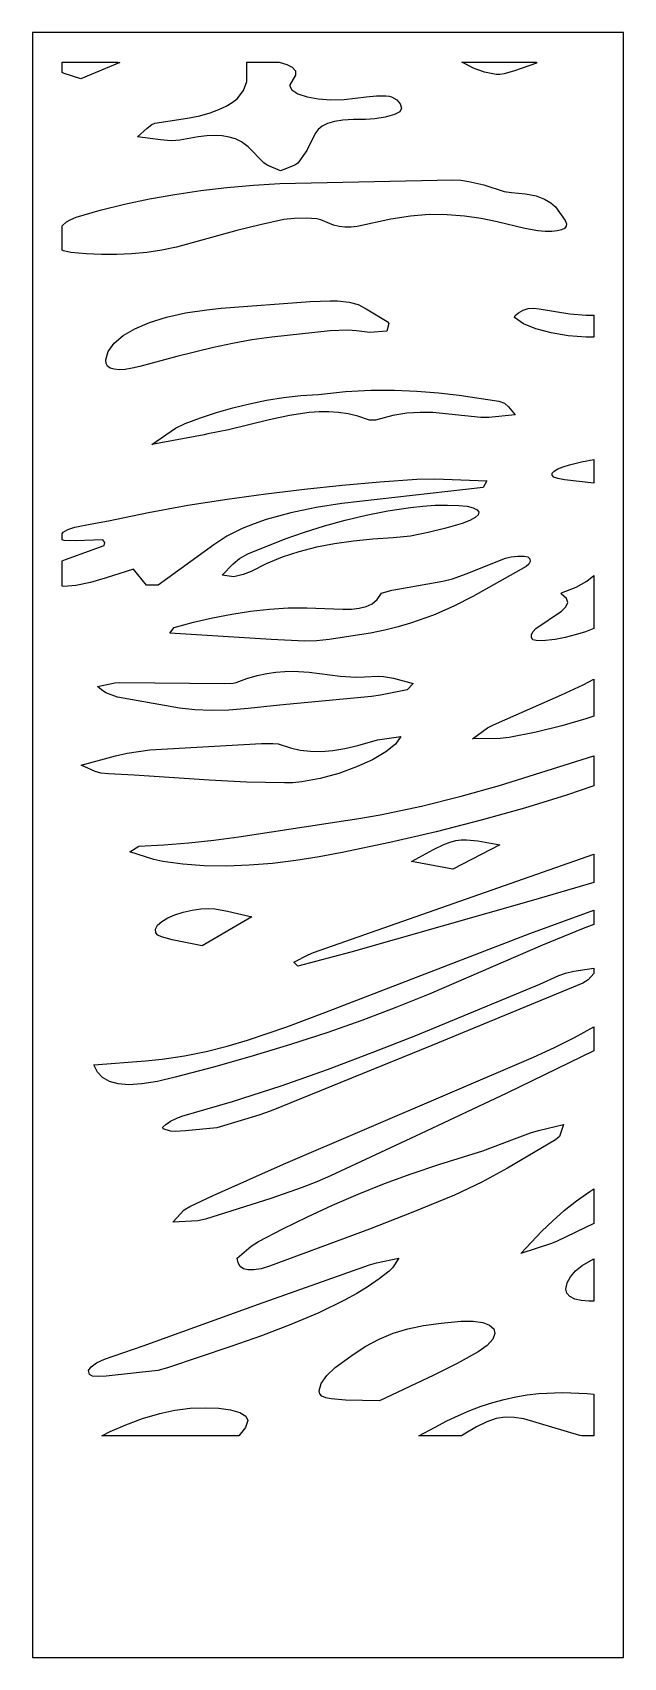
# Model space of a CAD drawing. Extents: x 0 to 400, y 0 to 1100.
import ezdxf

# ---------------------------------------------------------------- set-up
doc = ezdxf.new("R2010")
doc.units = 0
doc.layers.add('CUT', color=1, linetype='Continuous')
doc.layers.add('OUTLINE', color=7, linetype='Continuous')

msp = doc.modelspace()

# ---------------------------------------------------------------- linework, layer by layer
at = {"layer": 'CUT'}
for points in [[(57.8, 1080), (59.1, 1079.7), (32.82, 1068.54), (20.73, 1072.52), (20, 1072.82), (20, 1080)], [(117.93, 1030.03), (112.17, 1029.43), (99.65, 1027.15), (96.92, 1026.79), (93.77, 1026.75), (86.57, 1027.37), (71.17, 1029.34), (77.51, 1035.27), (80.86, 1037.8), (82.72, 1038.64), (104.97, 1041.95), (113.15, 1043.7), (120.17, 1045.64), (126.13, 1047.77), (131.11, 1050.07), (135.18, 1052.53), (138.45, 1055.14), (142.87, 1060.73), (145, 1066.76), (145.08, 1080), (166.98, 1080), (172.17, 1078.35), (175.83, 1076.45), (177.95, 1074.11), (177.98, 1071.14), (173.94, 1064.07), (175.53, 1061.1), (179.67, 1058.55), (185.81, 1056.51), (193.41, 1055.11), (201.93, 1054.42), (210.83, 1054.55), (225.91, 1056.49), (232.86, 1057.07), (239.04, 1057.14), (241.41, 1056.92), (243.05, 1056.49), (246.56, 1054.35), (248.92, 1051.65), (249.72, 1048.84), (248.58, 1046.36), (244.9, 1044.45), (238.77, 1042.7), (231.76, 1041.47), (225.45, 1041.1), (217.15, 1041.16), (210.15, 1040.73), (204.37, 1039.82), (199.7, 1038.46), (196.03, 1036.64), (193.24, 1034.38), (191.24, 1031.7), (185.71, 1020.1), (179.47, 1011.64), (177.55, 1010.23), (167.83, 1006.28), (158.91, 1010.29), (156.63, 1011.78), (146, 1022.71), (141.36, 1026.05), (137.43, 1027.91), (133.11, 1029.2), (128.41, 1029.95), (123.35, 1030.22)], [(341.04, 1080), (341.01, 1079.31), (326.24, 1074.08), (319.34, 1072.01), (316.37, 1071.5), (313.87, 1071.49), (305.95, 1073.12), (298.88, 1075.68), (290.65, 1080)], [(138.28, 966.06), (97.53, 954.77), (87.45, 952.65), (77.33, 951.12), (67.16, 950.14), (56.95, 949.68), (46.69, 949.71), (36.39, 950.21), (26.05, 951.12), (20.95, 952.26), (20, 952.68), (20, 969.24), (22.98, 971.81), (26.01, 973.52), (29.56, 974.91), (45.71, 979.67), (62.27, 983.82), (79.19, 987.4), (96.42, 990.45), (113.91, 992.97), (131.62, 995.02), (149.49, 996.6), (167.48, 997.76), (284.54, 1000.34), (289.98, 1000.04), (295.29, 999.18), (305.4, 996.82), (319.29, 992.4), (324.29, 991.68), (333.67, 990.84), (340.99, 989.33), (346.59, 987.27), (350.81, 984.78), (353.99, 981.96), (360.48, 972.64), (361.4, 970.56), (361.25, 968.81), (360.09, 967.4), (358.01, 966.34), (355.09, 965.64), (351.39, 965.32), (347.01, 965.38), (342.01, 965.84), (333.27, 967.28), (314.5, 971.91), (303.58, 974.14), (292.35, 975.77), (280.7, 976.67), (268.57, 976.71), (255.85, 975.77), (242.46, 973.7), (219.82, 968.64), (215.62, 968.28), (211.5, 968.28), (207.52, 968.69), (203.72, 969.52), (195.16, 973.29), (192.47, 973.8), (185.17, 974.33), (176.99, 974.19), (170.01, 973.37), (154.07, 969.88)], [(127.7, 913.35), (187.94, 917.81), (201.37, 918.36), (206.48, 918.31), (214.39, 917.53), (220.37, 915.79), (225.77, 913.05), (240.15, 904.39), (241.15, 903.1), (239.8, 897.82), (228.34, 896.99), (219.39, 898.13), (213.44, 898.5), (201.43, 898.03), (162.04, 893.81), (148.46, 891.86), (135.35, 889.51), (122.61, 886.8), (97.68, 880.65), (72.66, 873.94), (67.35, 872.69), (62.66, 871.96), (58.62, 871.73), (55.28, 872.03), (52.66, 872.84), (50.82, 874.18), (49.77, 876.03), (49.56, 878.42), (51.24, 884.14), (55.2, 889.63), (61.29, 894.78), (69.35, 899.5), (79.21, 903.71), (90.7, 907.31), (103.65, 910.22), (117.91, 912.37)], [(374.84, 908.67), (380, 908.63), (380, 893.77), (374.82, 893.76), (362.5, 894.74), (350.98, 896.63), (340.76, 899.37), (332.34, 902.85), (326.21, 907), (326.58, 908.33), (328.86, 910.21), (332.13, 912.02), (335.46, 913.11), (339.05, 913.3), (342.98, 912.9), (363.63, 909.66)], [(211.85, 856.89), (228.92, 857.86), (244.99, 857.95), (260.23, 857.32), (274.78, 856.12), (288.77, 854.48), (315.63, 850.5), (319.56, 849.08), (322.2, 846.69), (326.57, 841.27), (308.79, 839.39), (303.42, 839.39), (270.85, 842.71), (262.32, 842.87), (253.4, 842.27), (243.94, 840.68), (232.25, 837.56), (228.06, 837.64), (220.17, 840.19), (213.7, 841.77), (207.18, 842.75), (200.6, 843.19), (193.97, 843.14), (187.3, 842.68), (173.83, 840.72), (160.22, 837.81), (132.66, 831.12), (118.77, 828.36), (116.24, 827.64), (80.71, 821.12), (96.68, 832.09), (103.25, 835.22), (113.79, 839.12), (124.58, 842.71), (135.61, 845.92), (146.85, 848.72), (158.3, 851.06), (169.92, 852.89), (181.72, 854.18), (193.65, 854.88)], [(353.16, 803.11), (355.65, 804.6), (359.12, 806.04), (363.46, 807.38), (371.58, 809.36), (380, 811.05), (380, 795.01), (359.96, 797.23), (355.63, 797.99), (352.9, 799.02), (351.66, 800.25), (351.79, 801.64)], [(192.01, 778.52), (174.84, 774.96), (158.11, 770.32), (149.96, 767.51), (141.98, 764.33), (131.64, 759.09), (122.77, 753.28), (85.1, 725.83), (77.05, 725.95), (68.45, 736.83), (49.11, 730.63), (39.3, 727.8), (29.24, 725.68), (21.22, 725.07), (20, 725.12), (20, 742.29), (22.28, 743.21), (48.44, 752.68), (48.91, 754.85), (47.67, 756.68), (28.93, 755.83), (21.39, 756.08), (20, 756.64), (20, 760.73), (20.67, 761.73), (23.97, 763.56), (28.61, 765.05), (40.05, 767.38), (51.37, 769.46), (78.41, 775.06), (105.21, 779.94), (131.74, 784.17), (158.01, 787.81), (183.99, 790.92), (209.67, 793.55), (235.04, 795.75), (260.09, 797.59), (272.22, 797.94), (307.49, 796.53), (304.94, 791.97), (209.46, 781.26)], [(264.17, 779.4), (272.64, 779.96), (280.89, 780.13), (288.64, 779.9), (294.21, 779.29), (298.31, 778.3), (300.93, 776.97), (302.03, 775.38), (301.6, 773.6), (299.61, 771.69), (296.02, 769.71), (290.79, 767.74), (279.76, 764.44), (267.84, 761.46), (255.73, 759.16), (244.1, 757.93), (230.45, 757.02), (217.24, 755.69), (204.48, 753.88), (192.19, 751.5), (180.37, 748.5), (169.04, 744.81), (158.21, 740.35), (147.89, 735.06), (142.61, 733.17), (136.3, 731.49), (128.34, 732.75), (135.86, 740.35), (140.08, 743.97), (145.64, 747.08), (171.01, 757.21), (184.17, 761.83), (197.67, 766.08), (211.56, 769.92), (225.86, 773.3), (240.59, 776.17), (255.77, 778.49)], [(184.23, 687.93), (161.54, 689.01), (93, 693.49), (95.81, 697.17), (108.91, 700.74), (121.9, 703.79), (134.81, 706.3), (147.64, 708.25), (160.4, 709.64), (173.09, 710.44), (185.73, 710.64), (210.12, 709.65), (215.8, 709.72), (221.11, 710.23), (225.89, 711.36), (229.99, 713.27), (233.23, 716.12), (236.16, 720.57), (243.15, 722.41), (249.73, 723.72), (277.74, 728.59), (284.28, 730.27), (293.57, 733.58), (320.16, 744.17), (323.86, 745.01), (328.43, 745.49), (332.66, 745.54), (335.36, 745.08), (336.59, 743.81), (336.74, 741.97), (335.86, 740.05), (334.04, 738.5), (298, 718.31), (285.21, 711.75), (271.32, 705.61), (255.89, 700.08), (247.45, 697.61), (238.45, 695.36), (228.83, 693.37), (200.84, 689.03), (192.18, 688.12)], [(337.73, 690.5), (337.82, 692.47), (338.84, 694.56), (340.65, 696.52), (358.02, 708.25), (361, 711.15), (362.33, 714.06), (361.44, 716.97), (357.77, 719.91), (357.93, 720.72), (367.89, 724.64), (375.13, 728.68), (380, 732.48), (380, 696.5), (374.23, 694.39), (367.27, 692.19), (360.44, 690.4), (353.83, 689.09), (344.85, 688.26), (340.92, 688.35), (338.71, 688.93)], [(132.89, 641.19), (120.88, 640.96), (109.8, 641.48), (99.43, 642.58), (57.55, 650.14), (49.74, 652.92), (46.59, 655), (44, 657.29), (55.73, 659.68), (59.2, 659.96), (130.04, 659.37), (135.79, 659.55), (137.83, 660), (145.15, 662.71), (152.05, 664.73), (158.58, 666.15), (164.79, 667.04), (170.73, 667.48), (176.43, 667.56), (187.33, 666.89), (208.3, 664.38), (219.06, 663.72), (224.66, 663.79), (234.04, 664.39), (237.53, 664.15), (244.3, 662.84), (257.57, 659.34), (253.67, 654.99), (235.46, 651.45), (229.44, 650.61), (167.27, 644.65), (146.03, 642.33)], [(380, 637.2), (374.62, 635.39), (358.16, 630.61), (340.83, 626.38), (322.61, 622.79), (316.48, 622.08), (297.82, 621.82), (307.98, 629.22), (312.04, 631.41), (358.05, 651.68), (372.65, 658.49), (380, 662.29)], [(144.89, 592.52), (119.68, 593.89), (68.8, 597.3), (51.49, 598.08), (46.35, 598.72), (42.46, 599.72), (32.96, 604.02), (56.17, 610.42), (64.17, 612.06), (79.47, 614.32), (154.97, 618.73), (162.75, 618.82), (166.18, 618.53), (174.72, 615.68), (181.17, 614.2), (188.06, 613.45), (195.4, 613.4), (203.18, 614.06), (211.44, 615.4), (220.16, 617.42), (233.52, 621.13), (249.37, 623.37), (245.72, 618.26), (239.1, 612.96), (230.09, 607.73), (219.31, 602.82), (207.33, 598.51), (194.79, 595.08), (182.3, 592.8), (176.27, 592.19), (170.51, 591.98)], [(101.85, 536.99), (88.16, 538.92), (82.16, 540.28), (65.94, 545.47), (71.91, 549.31), (88.83, 550.01), (105.77, 551.38), (122.7, 553.26), (139.58, 555.52), (206, 565.6), (220.8, 567.86), (235.25, 570.42), (263.22, 576.3), (290.11, 583.01), (316.1, 590.31), (380, 610.3), (380, 589.96), (361.51, 583.7), (333.09, 574.96), (303.6, 566.72), (273.13, 558.96), (241.77, 551.67), (209.63, 544.83), (194.01, 541.9), (178.23, 539.47), (162.41, 537.58), (146.72, 536.33), (131.29, 535.76), (116.28, 535.96)], [(290.11, 553.47), (293.84, 553.52), (301.35, 552.73), (316.37, 550.2), (284.58, 533.59), (256.55, 538.79), (271.44, 547.04), (278.89, 550.66), (282.64, 552.03), (286.42, 553)], [(380, 543.8), (380, 524.62), (339.18, 512.75), (215.38, 477.37), (179.61, 467.97), (176.95, 470.58), (186.64, 475.67), (190.17, 477.12)], [(96.44, 502.79), (102.02, 504.6), (107.96, 505.96), (114, 506.77), (118.83, 506.94), (123.4, 506.68), (131.96, 505.24), (148.39, 501.37), (114.78, 481.68), (94.52, 485.91), (87.2, 487.86), (84.8, 489.05), (83.45, 490.47), (83.16, 493.03), (84.58, 495.65), (87.45, 498.22), (91.49, 500.63)], [(102.94, 407.23), (117.6, 410.18), (131.78, 413.75), (145.56, 417.81), (172.16, 426.93), (197.84, 436.58), (336.58, 490.06), (380, 505.96), (380, 496.29), (372.79, 493.57), (345.21, 482.25), (268.37, 448.93), (245.97, 439.95), (222.89, 431.29), (199.11, 422.94), (174.61, 414.9), (149.37, 407.19), (123.36, 399.8), (96.57, 392.75), (84.5, 390), (74.1, 388.34), (65.29, 387.76), (57.98, 388.26), (52.05, 389.85), (47.42, 392.52), (43.97, 396.26), (41.6, 401.08), (76.4, 403.85), (87.76, 405.02)], [(360.7, 463.22), (366.4, 464.53), (380, 466.64), (380, 462.97), (376.11, 458.69), (372.4, 456.51), (270.24, 414.38), (161.47, 370.08), (153.2, 367.06), (124.77, 358.49), (103.65, 356.47), (96.63, 356.09), (93.39, 356.3), (88.39, 357.94), (88.1, 358.95), (90.23, 360.9), (93.41, 363), (97.15, 364.92), (101.02, 366.33), (135.38, 376.43), (168.19, 387.07), (199.66, 398.13), (230, 409.49), (259.37, 421.04), (343.42, 455.7), (356.27, 461.69)], [(161.37, 310.77), (117.07, 296.75), (111.96, 295.63), (94.93, 294.63), (102.75, 303.02), (106.52, 305.38), (122.2, 312.75), (169.98, 333.93), (338.98, 406.39), (353.35, 412.93), (366.73, 419.59), (380, 426.94), (380, 410.76), (320.97, 382.12), (262.55, 354.41), (201.69, 326.04), (192.35, 321.97), (182.45, 318.09)], [(326.31, 351.13), (337.05, 355.08), (342.51, 356.73), (359.48, 360.73), (356.61, 352.63), (354, 350.34), (321.42, 331.21), (304.12, 321.85), (285.56, 313.05), (257.47, 301.4), (228.1, 290.06), (160.49, 264.81), (154.67, 263.19), (149.8, 262.38), (145.85, 262.37), (142.78, 263.16), (140.57, 264.76), (139.18, 267.18), (138.58, 270.4), (147.92, 278.47), (152.85, 281.54), (169.34, 290.11), (186.09, 298.35), (203.13, 306.22), (220.51, 313.71), (238.24, 320.78), (256.36, 327.43), (274.91, 333.62), (304.89, 342.88)], [(330.61, 273.38), (344.63, 288.56), (352.08, 295.67), (359.93, 302.51), (368.27, 309.1), (377.16, 315.5), (380, 317.35), (380, 293.79), (355.2, 281.89), (351.37, 280.28)], [(232.8, 267.2), (247.87, 270.29), (243.58, 263.68), (241.36, 261.5), (234.52, 256.24), (227.2, 251.23), (219.43, 246.45), (211.25, 241.89), (193.74, 233.3), (174.9, 225.32), (154.99, 217.77), (134.25, 210.49), (91.37, 196.12), (84.72, 194.25), (49.8, 190.43), (44.55, 190.24), (40.68, 190.55), (38.6, 191.49), (37.81, 194.21), (39.6, 196.87), (43.42, 199.45), (48.76, 201.95), (74.84, 211.06), (152.86, 239.13), (228.04, 265.79)], [(372.08, 265.35), (377.86, 268.79), (380, 269.77), (380, 241.3), (376.58, 241.16), (371.32, 241.57), (366.99, 242.62), (363.73, 244.29), (361.71, 246.55), (361.07, 249.38), (361.89, 253.63), (364.04, 257.73), (367.45, 261.65)], [(304.73, 226.86), (309.42, 225.06), (312.21, 222.48), (312.96, 219.26), (311.54, 215.49), (307.8, 211.31), (301.58, 206.83), (287.5, 198.96), (271.53, 191.07), (234.91, 173.7), (211.8, 174.28), (202.25, 175), (198.58, 175.79), (195.88, 176.99), (194.56, 178.46), (194.1, 180.43), (195.44, 185.39), (199.24, 190.97), (204.84, 196.26), (215.46, 204.09), (225.25, 210.43), (234.65, 215.49), (244.08, 219.44), (253.94, 222.45), (264.65, 224.7), (276.59, 226.38), (290.15, 227.63), (298.26, 227.76)], [(300.51, 156.11), (292.23, 151.27), (290.25, 150), (261.52, 150), (272.47, 155.98), (280.4, 160.17), (288.24, 163.91), (296.03, 167.24), (303.78, 170.14), (311.51, 172.63), (319.25, 174.72), (327.02, 176.42), (334.84, 177.73), (342.73, 178.66), (358.79, 179.43), (375.37, 178.78), (380, 178.33), (380, 150), (371.76, 150), (370.43, 150.29), (332.46, 161.46), (325.9, 162.53), (319.85, 162.64), (313.89, 161.68), (307.58, 159.54)], [(106.74, 168.67), (116.8, 169.11), (126.05, 168.76), (134.02, 167.67), (140.27, 165.87), (144.35, 163.42), (145.78, 160.33), (144.16, 155.79), (139.71, 150), (46.93, 150), (52.57, 152.96), (63.07, 157.58), (74.35, 161.73), (86.1, 165.22), (96.35, 167.39)]]:
    msp.add_lwpolyline(points, close=True, dxfattribs=at)
at = {"layer": 'OUTLINE'}
msp.add_lwpolyline([(0, 0), (400, 0), (400, 1100), (0, 1100)], close=True, dxfattribs=at)

doc.saveas('drawing.dxf')
